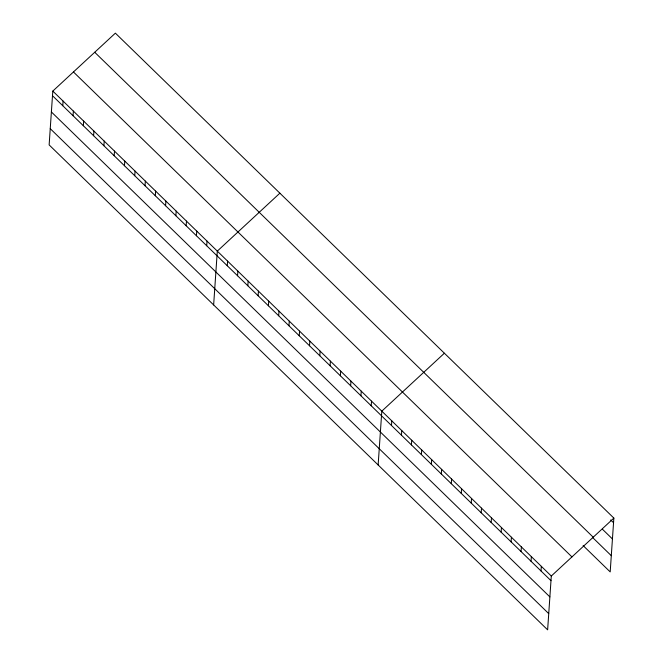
<?xml version="1.0" encoding="UTF-8"?>
<svg xmlns="http://www.w3.org/2000/svg" width="663" height="663" viewBox="0 0 663 663"><rect width="100%" height="100%" fill="white"/><g stroke="black" fill="none" stroke-linecap="round" stroke-linejoin="round"><path stroke-width="0.99" d="M52.808 91.088L49.137 144.907L547.63 629.85L551.301 576.031L613.863 518.093L115.37 33.15L52.808 91.088L551.301 576.031M62.778 105.724L63.093 101.091M73.054 115.727L73.369 111.094M83.339 125.73L83.654 121.097M93.616 135.733L93.931 131.1M103.9 145.736L104.215 141.095M114.177 155.73L114.5 151.098M124.462 165.733L124.777 161.101M134.746 175.736L135.061 171.104M145.023 185.739L145.338 181.107M155.308 195.742L155.623 191.11M165.584 205.745L165.899 201.113M175.869 215.748L176.184 211.116M186.154 225.751L186.469 221.111M196.43 235.746L196.745 231.114M206.715 245.749L207.03 241.117M213.643 304.939L217.307 251.12L279.869 193.182M227.276 265.755L227.591 261.123M237.553 275.758L237.876 271.126M247.838 285.761L248.153 281.129M258.122 295.764L258.437 291.132M268.399 305.767L268.714 301.135M278.684 315.762L278.999 311.129M288.96 325.765L289.275 321.132M299.245 335.768L299.56 331.135M309.53 345.771L309.845 341.138M319.806 355.774L320.121 351.141M330.091 365.777L330.406 361.144M340.368 375.78L340.683 371.147M350.652 385.783L350.967 381.15M360.929 395.778L361.252 391.145M371.214 405.781L371.529 401.148M378.142 464.97L381.813 411.151L444.376 353.213M391.468 425.489L391.783 420.856M401.438 435.185L401.753 430.552M411.408 444.881L411.723 440.249M421.378 454.578L421.693 449.945M431.348 464.282L431.663 459.65M441.318 473.979L441.633 469.346M451.288 483.675L451.602 479.042M461.257 493.38L461.572 488.747M471.227 503.076L471.542 498.443M481.197 512.772L481.512 508.14M491.167 522.477L491.482 517.844M501.129 532.174L501.452 527.541M511.098 541.87L511.422 537.237M521.068 551.575L521.391 546.934M531.038 561.271L531.361 556.638M541.008 570.967L541.331 566.335M613.863 518.093L610.192 571.912L583.133 545.583M610.698 519.958L613.54 522.726M602.468 529.256L612.438 538.961M94.726 52.269L593.211 537.212M592.78 537.668L611.294 555.685M73.452 71.969L571.945 556.912M52.493 95.721L550.978 580.664M51.383 111.956L549.876 596.899M50.247 128.672L548.732 613.623"/></g></svg>
